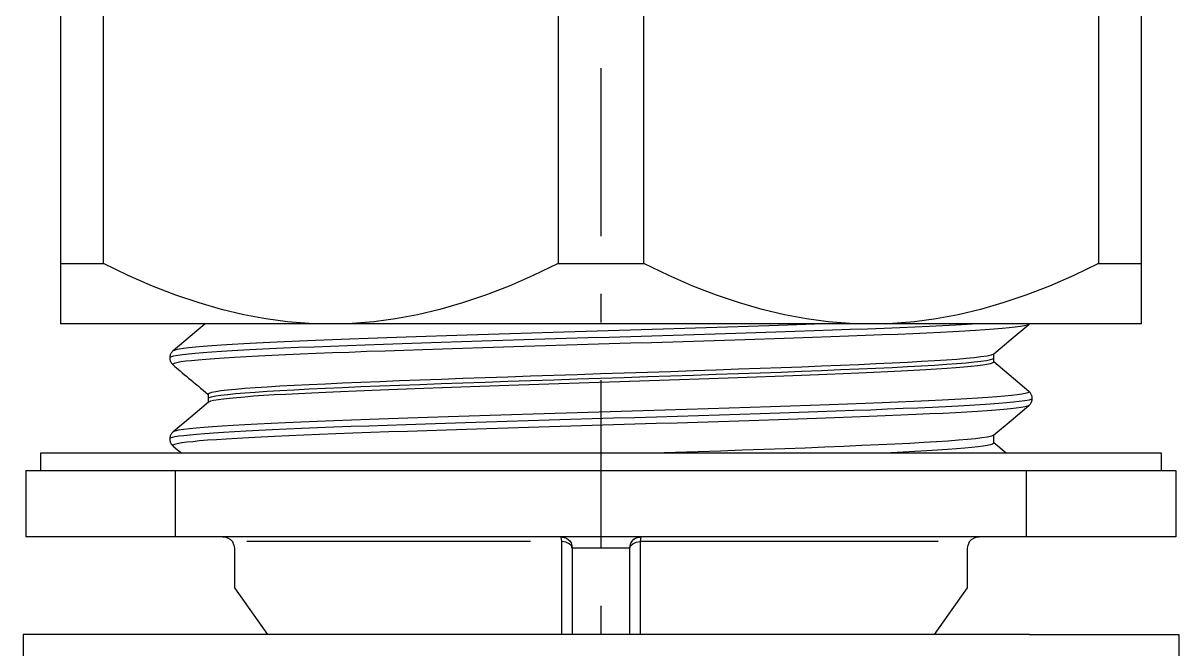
# Model space of a CAD drawing. Extents: x -194 to 239, y -574 to -265.
# Drawn here: x -98.59 to -84.9, y -435.95 to -428.54 of the extents above; entities that cross this region are included whole.
import ezdxf

# ---------------------------------------------------------------- set-up
doc = ezdxf.new("R2010")
doc.units = 0
doc.header["$LTSCALE"] = 0.5
doc.layers.add('1', color=7, linetype='CONTINUOUS')

msp = doc.modelspace()

# ---------------------------------------------------------------- linework, layer by layer
at = {"layer": '1', "linetype": 'Continuous'}
for p, q in [((-98.145, -424.745), (-98.145, -431.386)), ((-97.637, -431.386), (-97.637, -424.745)), ((-92.251, -424.745), (-92.251, -431.386)), ((-91.234, -431.386), (-91.234, -424.745)), ((-85.849, -424.745), (-85.849, -431.386)), ((-85.34, -431.386), (-85.34, -424.745)), ((-91.743, -429.07), (-91.743, -431.062)), ((-98.145, -431.386), (-97.989, -431.386)), ((-98.145, -431.386), (-98.145, -431.528)), ((-97.989, -431.386), (-97.82, -431.386)), ((-97.82, -431.386), (-97.637, -431.386)), ((-97.342, -431.528), (-97.637, -431.386)), ((-92.251, -431.386), (-92.546, -431.528)), ((-92.251, -431.386), (-91.912, -431.386)), ((-91.912, -431.386), (-91.573, -431.386)), ((-91.573, -431.386), (-91.234, -431.386)), ((-90.94, -431.528), (-91.234, -431.386)), ((-85.849, -431.386), (-86.143, -431.528)), ((-85.849, -431.386), (-85.665, -431.386)), ((-85.665, -431.386), (-85.496, -431.386)), ((-85.496, -431.386), (-85.34, -431.386)), ((-85.34, -431.528), (-85.34, -431.386)), ((-98.145, -431.528), (-98.145, -431.652)), ((-97.056, -431.652), (-97.342, -431.528)), ((-92.546, -431.528), (-92.832, -431.652)), ((-90.653, -431.652), (-90.94, -431.528)), ((-86.143, -431.528), (-86.43, -431.652)), ((-85.34, -431.652), (-85.34, -431.528)), ((-98.145, -431.652), (-98.145, -431.76)), ((-98.145, -431.76), (-98.145, -431.852)), ((-96.777, -431.76), (-97.056, -431.652)), ((-96.504, -431.852), (-96.777, -431.76)), ((-93.111, -431.76), (-93.384, -431.852)), ((-92.832, -431.652), (-93.111, -431.76)), ((-91.743, -431.743), (-91.743, -432.084)), ((-90.374, -431.76), (-90.653, -431.652)), ((-90.101, -431.852), (-90.374, -431.76)), ((-86.709, -431.76), (-86.982, -431.852)), ((-86.43, -431.652), (-86.709, -431.76)), ((-85.34, -431.76), (-85.34, -431.652)), ((-85.34, -431.852), (-85.34, -431.76)), ((-98.145, -431.852), (-98.145, -431.929)), ((-96.236, -431.929), (-96.504, -431.852)), ((-93.384, -431.852), (-93.651, -431.929)), ((-89.834, -431.929), (-90.101, -431.852)), ((-86.982, -431.852), (-87.249, -431.929)), ((-85.34, -431.929), (-85.34, -431.852)), ((-98.145, -431.929), (-98.145, -431.992)), ((-98.145, -431.992), (-98.145, -432.04)), ((-98.145, -432.04), (-98.145, -432.074)), ((-95.973, -431.992), (-96.236, -431.929)), ((-95.713, -432.04), (-95.973, -431.992)), ((-95.455, -432.074), (-95.713, -432.04)), ((-94.175, -432.04), (-94.433, -432.074)), ((-93.915, -431.992), (-94.175, -432.04)), ((-93.651, -431.929), (-93.915, -431.992)), ((-89.57, -431.992), (-89.834, -431.929)), ((-89.31, -432.04), (-89.57, -431.992)), ((-89.053, -432.074), (-89.31, -432.04)), ((-87.773, -432.04), (-88.03, -432.074)), ((-87.513, -431.992), (-87.773, -432.04)), ((-87.249, -431.929), (-87.513, -431.992)), ((-85.34, -431.992), (-85.34, -431.929)), ((-85.34, -432.04), (-85.34, -431.992)), ((-85.34, -432.074), (-85.34, -432.04)), ((-98.145, -432.074), (-98.145, -432.094)), ((-98.145, -432.094), (-98.145, -432.101)), ((-98.138, -432.101), (-98.145, -432.101)), ((-98.116, -432.101), (-98.138, -432.101)), ((-98.08, -432.101), (-98.116, -432.101)), ((-98.029, -432.101), (-98.08, -432.101)), ((-97.964, -432.101), (-98.029, -432.101)), ((-97.886, -432.101), (-97.964, -432.101)), ((-97.793, -432.101), (-97.886, -432.101)), ((-97.686, -432.101), (-97.793, -432.101)), ((-97.566, -432.101), (-97.686, -432.101)), ((-97.433, -432.101), (-97.566, -432.101)), ((-97.287, -432.101), (-97.433, -432.101)), ((-97.129, -432.101), (-97.287, -432.101)), ((-96.958, -432.101), (-97.129, -432.101)), ((-96.775, -432.101), (-96.958, -432.101)), ((-96.432, -432.101), (-96.811, -432.419)), ((-96.581, -432.101), (-96.775, -432.101)), ((-96.376, -432.101), (-96.581, -432.101)), ((-96.161, -432.101), (-96.376, -432.101)), ((-95.935, -432.101), (-96.161, -432.101)), ((-95.7, -432.101), (-95.935, -432.101)), ((-95.456, -432.101), (-95.7, -432.101)), ((-95.204, -432.101), (-95.456, -432.101)), ((-95.199, -432.094), (-95.455, -432.074)), ((-94.944, -432.101), (-95.204, -432.101)), ((-94.944, -432.101), (-95.199, -432.094)), ((-94.689, -432.094), (-94.944, -432.101)), ((-94.676, -432.101), (-94.944, -432.101)), ((-94.433, -432.074), (-94.689, -432.094)), ((-94.402, -432.101), (-94.676, -432.101)), ((-94.122, -432.101), (-94.402, -432.101)), ((-93.837, -432.101), (-94.122, -432.101)), ((-93.546, -432.101), (-93.837, -432.101)), ((-93.252, -432.101), (-93.546, -432.101)), ((-92.954, -432.101), (-93.252, -432.101)), ((-92.654, -432.101), (-92.954, -432.101)), ((-92.351, -432.101), (-92.654, -432.101)), ((-92.047, -432.101), (-92.351, -432.101)), ((-91.788, -432.186), (-92.049, -432.194)), ((-91.743, -432.101), (-92.047, -432.101)), ((-91.527, -432.178), (-91.788, -432.186)), ((-91.438, -432.101), (-91.743, -432.101)), ((-91.267, -432.17), (-91.527, -432.178)), ((-91.134, -432.101), (-91.438, -432.101)), ((-91.008, -432.162), (-91.267, -432.17)), ((-90.832, -432.101), (-91.134, -432.101)), ((-90.75, -432.154), (-91.008, -432.162)), ((-90.531, -432.101), (-90.832, -432.101)), ((-90.496, -432.146), (-90.75, -432.154)), ((-90.233, -432.101), (-90.531, -432.101)), ((-90.245, -432.138), (-90.496, -432.146)), ((-89.997, -432.131), (-90.245, -432.138)), ((-89.939, -432.101), (-90.233, -432.101)), ((-89.755, -432.123), (-89.997, -432.131)), ((-89.649, -432.101), (-89.939, -432.101)), ((-89.424, -432.112), (-89.755, -432.123)), ((-89.363, -432.101), (-89.649, -432.101)), ((-89.219, -432.184), (-89.443, -432.191)), ((-89.106, -432.101), (-89.424, -432.112)), ((-89.083, -432.101), (-89.363, -432.101)), ((-89.001, -432.176), (-89.219, -432.184)), ((-88.809, -432.101), (-89.083, -432.101)), ((-88.797, -432.094), (-89.053, -432.074)), ((-88.79, -432.168), (-89.001, -432.176)), ((-88.542, -432.101), (-88.809, -432.101)), ((-88.542, -432.101), (-88.797, -432.094)), ((-88.586, -432.161), (-88.79, -432.168)), ((-88.39, -432.153), (-88.586, -432.161)), ((-88.286, -432.094), (-88.542, -432.101)), ((-88.281, -432.101), (-88.542, -432.101)), ((-88.203, -432.146), (-88.39, -432.153)), ((-88.03, -432.074), (-88.286, -432.094)), ((-88.029, -432.101), (-88.281, -432.101)), ((-88.024, -432.138), (-88.203, -432.146)), ((-87.785, -432.101), (-88.029, -432.101)), ((-87.854, -432.13), (-88.024, -432.138)), ((-87.694, -432.123), (-87.854, -432.13)), ((-87.55, -432.101), (-87.785, -432.101)), ((-87.544, -432.115), (-87.694, -432.123)), ((-87.435, -432.186), (-87.574, -432.193)), ((-87.325, -432.101), (-87.55, -432.101)), ((-87.404, -432.107), (-87.544, -432.115)), ((-87.308, -432.178), (-87.435, -432.186)), ((-87.289, -432.101), (-87.404, -432.107)), ((-87.109, -432.101), (-87.325, -432.101)), ((-87.191, -432.171), (-87.308, -432.178)), ((-87.085, -432.163), (-87.191, -432.171)), ((-86.904, -432.101), (-87.109, -432.101)), ((-86.991, -432.155), (-87.085, -432.163)), ((-86.909, -432.148), (-86.991, -432.155)), ((-86.838, -432.14), (-86.909, -432.148)), ((-86.71, -432.101), (-86.904, -432.101)), ((-86.884, -432.283), (-86.674, -432.106)), ((-86.774, -432.132), (-86.838, -432.14)), ((-86.725, -432.123), (-86.774, -432.132)), ((-86.692, -432.114), (-86.725, -432.123)), ((-86.528, -432.101), (-86.71, -432.101)), ((-86.674, -432.106), (-86.692, -432.114)), ((-86.674, -432.106), (-86.668, -432.101)), ((-86.357, -432.101), (-86.528, -432.101)), ((-86.198, -432.101), (-86.357, -432.101)), ((-86.052, -432.101), (-86.198, -432.101)), ((-85.919, -432.101), (-86.052, -432.101)), ((-85.799, -432.101), (-85.919, -432.101)), ((-85.693, -432.101), (-85.799, -432.101)), ((-85.6, -432.101), (-85.693, -432.101)), ((-85.521, -432.101), (-85.6, -432.101)), ((-85.456, -432.101), (-85.521, -432.101)), ((-85.406, -432.101), (-85.456, -432.101)), ((-85.369, -432.101), (-85.406, -432.101)), ((-85.348, -432.101), (-85.369, -432.101)), ((-85.34, -432.101), (-85.348, -432.101)), ((-85.34, -432.094), (-85.34, -432.074)), ((-85.34, -432.101), (-85.34, -432.094)), ((-95.664, -432.319), (-95.824, -432.327)), ((-95.493, -432.312), (-95.664, -432.319)), ((-95.313, -432.304), (-95.493, -432.312)), ((-95.123, -432.296), (-95.313, -432.304)), ((-94.924, -432.288), (-95.123, -432.296)), ((-94.716, -432.28), (-94.924, -432.288)), ((-94.501, -432.272), (-94.716, -432.28)), ((-94.279, -432.264), (-94.501, -432.272)), ((-94.049, -432.256), (-94.279, -432.264)), ((-93.814, -432.249), (-94.049, -432.256)), ((-93.634, -432.321), (-93.868, -432.328)), ((-93.573, -432.241), (-93.814, -432.249)), ((-93.396, -432.313), (-93.634, -432.321)), ((-93.327, -432.233), (-93.573, -432.241)), ((-93.153, -432.305), (-93.396, -432.313)), ((-93.077, -432.225), (-93.327, -432.233)), ((-92.907, -432.298), (-93.153, -432.305)), ((-92.824, -432.217), (-93.077, -432.225)), ((-92.658, -432.29), (-92.907, -432.298)), ((-92.567, -432.209), (-92.824, -432.217)), ((-92.407, -432.282), (-92.658, -432.29)), ((-92.309, -432.201), (-92.567, -432.209)), ((-92.154, -432.275), (-92.407, -432.282)), ((-92.049, -432.194), (-92.309, -432.201)), ((-91.9, -432.267), (-92.154, -432.275)), ((-91.646, -432.26), (-91.9, -432.267)), ((-91.392, -432.252), (-91.646, -432.26)), ((-91.143, -432.323), (-91.395, -432.33)), ((-91.139, -432.244), (-91.392, -432.252)), ((-90.893, -432.315), (-91.143, -432.323)), ((-90.887, -432.237), (-91.139, -432.244)), ((-90.646, -432.307), (-90.893, -432.315)), ((-90.638, -432.229), (-90.887, -432.237)), ((-90.401, -432.3), (-90.646, -432.307)), ((-90.391, -432.222), (-90.638, -432.229)), ((-90.159, -432.292), (-90.401, -432.3)), ((-90.147, -432.214), (-90.391, -432.222)), ((-89.921, -432.285), (-90.159, -432.292)), ((-89.908, -432.206), (-90.147, -432.214)), ((-89.688, -432.277), (-89.921, -432.285)), ((-89.673, -432.199), (-89.908, -432.206)), ((-89.46, -432.269), (-89.688, -432.277)), ((-89.443, -432.191), (-89.673, -432.199)), ((-89.237, -432.262), (-89.46, -432.269)), ((-89.021, -432.254), (-89.237, -432.262)), ((-88.811, -432.247), (-89.021, -432.254)), ((-88.609, -432.239), (-88.811, -432.247)), ((-88.414, -432.231), (-88.609, -432.239)), ((-88.228, -432.224), (-88.414, -432.231)), ((-88.05, -432.216), (-88.228, -432.224)), ((-87.882, -432.209), (-88.05, -432.216)), ((-87.723, -432.201), (-87.882, -432.209)), ((-87.574, -432.193), (-87.723, -432.201)), ((-87.094, -432.459), (-86.884, -432.283)), ((-96.842, -432.46), (-96.845, -432.467)), ((-96.838, -432.452), (-96.842, -432.46)), ((-96.834, -432.445), (-96.838, -432.452)), ((-96.829, -432.438), (-96.834, -432.445)), ((-96.824, -432.431), (-96.829, -432.438)), ((-96.818, -432.425), (-96.824, -432.431)), ((-96.811, -432.419), (-96.818, -432.425)), ((-96.777, -432.406), (-96.811, -432.419)), ((-96.739, -432.398), (-96.777, -432.406)), ((-96.688, -432.39), (-96.739, -432.398)), ((-96.63, -432.458), (-96.698, -432.465)), ((-96.623, -432.382), (-96.688, -432.39)), ((-96.55, -432.45), (-96.63, -432.458)), ((-96.546, -432.374), (-96.623, -432.382)), ((-96.458, -432.442), (-96.55, -432.45)), ((-96.456, -432.367), (-96.546, -432.374)), ((-96.354, -432.435), (-96.458, -432.442)), ((-96.353, -432.359), (-96.456, -432.367)), ((-96.239, -432.427), (-96.354, -432.435)), ((-96.239, -432.351), (-96.353, -432.359)), ((-96.112, -432.343), (-96.239, -432.351)), ((-96.113, -432.419), (-96.239, -432.427)), ((-95.976, -432.412), (-96.113, -432.419)), ((-95.974, -432.335), (-96.112, -432.343)), ((-95.828, -432.404), (-95.976, -432.412)), ((-95.824, -432.327), (-95.974, -432.335)), ((-95.671, -432.397), (-95.828, -432.404)), ((-95.503, -432.389), (-95.671, -432.397)), ((-95.327, -432.381), (-95.503, -432.389)), ((-95.301, -432.46), (-95.476, -432.467)), ((-95.141, -432.374), (-95.327, -432.381)), ((-95.117, -432.452), (-95.301, -432.46)), ((-94.947, -432.366), (-95.141, -432.374)), ((-94.924, -432.444), (-95.117, -432.452)), ((-94.745, -432.359), (-94.947, -432.366)), ((-94.724, -432.437), (-94.924, -432.444)), ((-94.536, -432.351), (-94.745, -432.359)), ((-94.516, -432.429), (-94.724, -432.437)), ((-94.319, -432.343), (-94.536, -432.351)), ((-94.301, -432.422), (-94.516, -432.429)), ((-94.097, -432.336), (-94.319, -432.343)), ((-94.08, -432.414), (-94.301, -432.422)), ((-93.868, -432.328), (-94.097, -432.336)), ((-93.853, -432.406), (-94.08, -432.414)), ((-93.621, -432.399), (-93.853, -432.406)), ((-93.384, -432.391), (-93.621, -432.399)), ((-93.143, -432.384), (-93.384, -432.391)), ((-92.899, -432.376), (-93.143, -432.384)), ((-92.652, -432.368), (-92.899, -432.376)), ((-92.402, -432.361), (-92.652, -432.368)), ((-92.151, -432.353), (-92.402, -432.361)), ((-91.899, -432.346), (-92.151, -432.353)), ((-91.647, -432.338), (-91.899, -432.346)), ((-91.395, -432.33), (-91.647, -432.338)), ((-87.094, -432.459), (-87.12, -432.47)), ((-87.091, -432.503), (-87.091, -432.456)), ((-96.85, -432.489), (-96.851, -432.496)), ((-96.84, -432.493), (-96.851, -432.503)), ((-96.851, -432.496), (-96.851, -432.503)), ((-96.851, -432.503), (-96.851, -432.51)), ((-96.851, -432.51), (-96.85, -432.517)), ((-96.849, -432.482), (-96.85, -432.489)), ((-96.85, -432.517), (-96.849, -432.523)), ((-96.847, -432.474), (-96.849, -432.482)), ((-96.849, -432.523), (-96.847, -432.53)), ((-96.845, -432.467), (-96.847, -432.474)), ((-96.847, -432.53), (-96.846, -432.535)), ((-96.846, -432.535), (-96.844, -432.54)), ((-96.844, -432.54), (-96.842, -432.544)), ((-96.842, -432.544), (-96.841, -432.548)), ((-96.841, -432.548), (-96.839, -432.551)), ((-96.807, -432.483), (-96.84, -432.493)), ((-96.839, -432.551), (-96.838, -432.554)), ((-96.838, -432.554), (-96.837, -432.556)), ((-96.837, -432.556), (-96.836, -432.558)), ((-96.836, -432.558), (-96.835, -432.559)), ((-96.835, -432.559), (-96.834, -432.561)), ((-96.834, -432.561), (-96.833, -432.562)), ((-96.833, -432.562), (-96.832, -432.563)), ((-96.832, -432.563), (-96.831, -432.565)), ((-96.831, -432.565), (-96.83, -432.566)), ((-96.83, -432.566), (-96.829, -432.567)), ((-96.829, -432.567), (-96.828, -432.568)), ((-96.828, -432.568), (-96.824, -432.573)), ((-96.824, -432.573), (-96.82, -432.578)), ((-96.82, -432.578), (-96.816, -432.582)), ((-96.816, -432.582), (-96.811, -432.586)), ((-96.798, -432.569), (-96.813, -432.578)), ((-96.813, -432.578), (-96.811, -432.586)), ((-96.811, -432.586), (-96.79, -432.604)), ((-96.753, -432.473), (-96.807, -432.483)), ((-96.766, -432.56), (-96.798, -432.569)), ((-96.718, -432.551), (-96.766, -432.56)), ((-96.698, -432.465), (-96.753, -432.473)), ((-96.662, -432.543), (-96.718, -432.551)), ((-96.595, -432.536), (-96.662, -432.543)), ((-96.515, -432.528), (-96.595, -432.536)), ((-96.424, -432.521), (-96.515, -432.528)), ((-96.321, -432.513), (-96.424, -432.521)), ((-96.207, -432.505), (-96.321, -432.513)), ((-96.082, -432.498), (-96.207, -432.505)), ((-95.946, -432.49), (-96.082, -432.498)), ((-95.799, -432.483), (-95.946, -432.49)), ((-95.643, -432.475), (-95.799, -432.483)), ((-95.476, -432.467), (-95.643, -432.475)), ((-88.905, -432.593), (-89.13, -432.602)), ((-88.69, -432.584), (-88.905, -432.593)), ((-88.486, -432.575), (-88.69, -432.584)), ((-88.293, -432.565), (-88.486, -432.575)), ((-88.113, -432.556), (-88.293, -432.565)), ((-87.946, -432.547), (-88.113, -432.556)), ((-88.113, -432.606), (-87.946, -432.597)), ((-87.792, -432.538), (-87.946, -432.547)), ((-87.946, -432.597), (-87.792, -432.588)), ((-87.652, -432.529), (-87.792, -432.538)), ((-87.792, -432.588), (-87.652, -432.579)), ((-87.527, -432.52), (-87.652, -432.529)), ((-87.652, -432.579), (-87.527, -432.569)), ((-87.418, -432.511), (-87.527, -432.52)), ((-87.527, -432.569), (-87.418, -432.56)), ((-87.323, -432.502), (-87.418, -432.511)), ((-87.418, -432.56), (-87.323, -432.551)), ((-87.283, -432.596), (-87.357, -432.604)), ((-87.244, -432.492), (-87.323, -432.502)), ((-87.323, -432.551), (-87.244, -432.542)), ((-87.221, -432.589), (-87.283, -432.596)), ((-87.17, -432.481), (-87.244, -432.492)), ((-87.244, -432.542), (-87.177, -432.532)), ((-87.171, -432.581), (-87.221, -432.589)), ((-87.177, -432.532), (-87.129, -432.522)), ((-87.133, -432.573), (-87.171, -432.581)), ((-87.12, -432.47), (-87.17, -432.481)), ((-87.101, -432.563), (-87.133, -432.573)), ((-87.129, -432.522), (-87.1, -432.512)), ((-87.091, -432.552), (-87.101, -432.563)), ((-87.1, -432.512), (-87.091, -432.503)), ((-87.091, -432.527), (-87.091, -432.503)), ((-87.091, -432.552), (-87.091, -432.527)), ((-86.674, -432.899), (-87.091, -432.549)), ((-96.79, -432.604), (-96.77, -432.621)), ((-96.77, -432.621), (-96.748, -432.639)), ((-96.748, -432.639), (-96.726, -432.658)), ((-96.726, -432.658), (-96.702, -432.678)), ((-96.702, -432.678), (-96.678, -432.698)), ((-96.678, -432.698), (-96.653, -432.719)), ((-96.653, -432.719), (-96.627, -432.741)), ((-92.848, -432.73), (-93.116, -432.739)), ((-92.577, -432.721), (-92.848, -432.73)), ((-92.302, -432.712), (-92.577, -432.721)), ((-92.025, -432.702), (-92.302, -432.712)), ((-91.747, -432.693), (-92.025, -432.702)), ((-91.47, -432.684), (-91.747, -432.693)), ((-91.747, -432.743), (-91.47, -432.734)), ((-91.193, -432.675), (-91.47, -432.684)), ((-91.47, -432.734), (-91.193, -432.725)), ((-90.918, -432.666), (-91.193, -432.675)), ((-91.193, -432.725), (-90.918, -432.715)), ((-90.646, -432.657), (-90.918, -432.666)), ((-90.918, -432.715), (-90.646, -432.706)), ((-90.378, -432.648), (-90.646, -432.657)), ((-90.646, -432.706), (-90.378, -432.697)), ((-90.115, -432.638), (-90.378, -432.648)), ((-90.378, -432.697), (-90.115, -432.688)), ((-89.9, -432.73), (-90.122, -432.738)), ((-89.858, -432.629), (-90.115, -432.638)), ((-90.115, -432.688), (-89.858, -432.679)), ((-89.683, -432.722), (-89.9, -432.73)), ((-89.607, -432.62), (-89.858, -432.629)), ((-89.858, -432.679), (-89.607, -432.67)), ((-89.471, -432.714), (-89.683, -432.722)), ((-89.364, -432.611), (-89.607, -432.62)), ((-89.607, -432.67), (-89.364, -432.661)), ((-89.265, -432.706), (-89.471, -432.714)), ((-89.13, -432.602), (-89.364, -432.611)), ((-89.364, -432.661), (-89.13, -432.652)), ((-89.066, -432.699), (-89.265, -432.706)), ((-89.13, -432.652), (-88.905, -432.642)), ((-88.874, -432.691), (-89.066, -432.699)), ((-88.905, -432.642), (-88.69, -432.633)), ((-88.689, -432.683), (-88.874, -432.691)), ((-88.69, -432.633), (-88.486, -432.624)), ((-88.513, -432.675), (-88.689, -432.683)), ((-88.345, -432.667), (-88.513, -432.675)), ((-88.486, -432.624), (-88.293, -432.615)), ((-88.186, -432.659), (-88.345, -432.667)), ((-88.293, -432.615), (-88.113, -432.606)), ((-88.036, -432.651), (-88.186, -432.659)), ((-87.897, -432.644), (-88.036, -432.651)), ((-87.767, -432.636), (-87.897, -432.644)), ((-87.648, -432.628), (-87.767, -432.636)), ((-87.54, -432.62), (-87.648, -432.628)), ((-87.443, -432.612), (-87.54, -432.62)), ((-87.357, -432.604), (-87.443, -432.612)), ((-96.627, -432.741), (-96.6, -432.763)), ((-96.6, -432.763), (-96.573, -432.786)), ((-96.573, -432.786), (-96.544, -432.81)), ((-96.544, -432.81), (-96.516, -432.834)), ((-96.516, -432.834), (-96.485, -432.86)), ((-96.485, -432.86), (-96.455, -432.885)), ((-95.962, -432.867), (-96.071, -432.876)), ((-95.837, -432.858), (-95.962, -432.867)), ((-95.698, -432.848), (-95.837, -432.858)), ((-95.545, -432.839), (-95.698, -432.848)), ((-95.378, -432.83), (-95.545, -432.839)), ((-95.199, -432.821), (-95.378, -432.83)), ((-95.378, -432.88), (-95.199, -432.871)), ((-95.007, -432.812), (-95.199, -432.821)), ((-95.199, -432.871), (-95.007, -432.862)), ((-94.803, -432.803), (-95.007, -432.812)), ((-95.007, -432.862), (-94.803, -432.852)), ((-94.588, -432.794), (-94.803, -432.803)), ((-94.803, -432.852), (-94.588, -432.843)), ((-94.363, -432.785), (-94.588, -432.794)), ((-94.588, -432.843), (-94.363, -432.834)), ((-94.129, -432.775), (-94.363, -432.785)), ((-94.363, -432.834), (-94.129, -432.825)), ((-94.05, -432.872), (-94.255, -432.88)), ((-93.887, -432.766), (-94.129, -432.775)), ((-94.129, -432.825), (-93.887, -432.816)), ((-93.84, -432.864), (-94.05, -432.872)), ((-93.636, -432.757), (-93.887, -432.766)), ((-93.887, -432.816), (-93.636, -432.807)), ((-93.623, -432.856), (-93.84, -432.864)), ((-93.379, -432.748), (-93.636, -432.757)), ((-93.636, -432.807), (-93.379, -432.798)), ((-93.402, -432.848), (-93.623, -432.856)), ((-93.176, -432.84), (-93.402, -432.848)), ((-93.116, -432.739), (-93.379, -432.748)), ((-93.379, -432.798), (-93.116, -432.789)), ((-92.947, -432.832), (-93.176, -432.84)), ((-93.116, -432.789), (-92.848, -432.779)), ((-92.714, -432.824), (-92.947, -432.832)), ((-92.848, -432.779), (-92.577, -432.77)), ((-92.479, -432.817), (-92.714, -432.824)), ((-92.577, -432.77), (-92.302, -432.761)), ((-92.241, -432.809), (-92.479, -432.817)), ((-92.302, -432.761), (-92.025, -432.752)), ((-92.003, -432.801), (-92.241, -432.809)), ((-92.025, -432.752), (-91.747, -432.743)), ((-91.763, -432.793), (-92.003, -432.801)), ((-91.524, -432.785), (-91.763, -432.793)), ((-91.743, -432.765), (-91.743, -434.757)), ((-91.285, -432.777), (-91.524, -432.785)), ((-91.048, -432.769), (-91.285, -432.777)), ((-90.812, -432.762), (-91.048, -432.769)), ((-90.579, -432.754), (-90.812, -432.762)), ((-90.349, -432.746), (-90.579, -432.754)), ((-90.122, -432.738), (-90.349, -432.746)), ((-96.455, -432.885), (-96.394, -432.936)), ((-96.384, -432.923), (-96.394, -432.933)), ((-96.394, -432.933), (-96.394, -432.958)), ((-96.394, -432.958), (-96.394, -432.983)), ((-96.394, -432.983), (-96.384, -432.973)), ((-96.394, -432.983), (-96.394, -433.029)), ((-96.355, -432.913), (-96.384, -432.923)), ((-96.384, -432.973), (-96.355, -432.963)), ((-96.331, -433.007), (-96.37, -433.017)), ((-96.306, -432.903), (-96.355, -432.913)), ((-96.355, -432.963), (-96.306, -432.953)), ((-96.274, -432.998), (-96.331, -433.007)), ((-96.244, -432.894), (-96.306, -432.903)), ((-96.306, -432.953), (-96.244, -432.944)), ((-96.214, -432.99), (-96.274, -432.998)), ((-96.165, -432.885), (-96.244, -432.894)), ((-96.244, -432.944), (-96.165, -432.935)), ((-96.142, -432.982), (-96.214, -432.99)), ((-96.071, -432.876), (-96.165, -432.885)), ((-96.165, -432.935), (-96.071, -432.926)), ((-96.058, -432.974), (-96.142, -432.982)), ((-96.071, -432.926), (-95.962, -432.916)), ((-95.963, -432.966), (-96.058, -432.974)), ((-95.857, -432.958), (-95.963, -432.966)), ((-95.962, -432.916), (-95.837, -432.907)), ((-95.74, -432.95), (-95.857, -432.958)), ((-95.837, -432.907), (-95.698, -432.898)), ((-95.612, -432.942), (-95.74, -432.95)), ((-95.698, -432.898), (-95.545, -432.889)), ((-95.474, -432.935), (-95.612, -432.942)), ((-95.545, -432.889), (-95.378, -432.88)), ((-95.326, -432.927), (-95.474, -432.935)), ((-95.169, -432.919), (-95.326, -432.927)), ((-95.002, -432.911), (-95.169, -432.919)), ((-94.827, -432.903), (-95.002, -432.911)), ((-94.644, -432.895), (-94.827, -432.903)), ((-94.453, -432.887), (-94.644, -432.895)), ((-94.255, -432.88), (-94.453, -432.887)), ((-87.702, -433.004), (-87.865, -433.012)), ((-87.55, -432.996), (-87.702, -433.004)), ((-87.408, -432.988), (-87.55, -432.996)), ((-87.279, -432.98), (-87.408, -432.988)), ((-87.161, -432.972), (-87.279, -432.98)), ((-87.055, -432.964), (-87.161, -432.972)), ((-86.962, -432.957), (-87.055, -432.964)), ((-86.881, -432.949), (-86.962, -432.957)), ((-86.813, -432.941), (-86.881, -432.949)), ((-86.758, -432.933), (-86.813, -432.941)), ((-86.717, -432.925), (-86.758, -432.933)), ((-86.673, -433.002), (-86.722, -433.011)), ((-86.686, -432.916), (-86.717, -432.925)), ((-86.672, -432.908), (-86.686, -432.916)), ((-86.674, -432.899), (-86.672, -432.908)), ((-86.667, -432.906), (-86.674, -432.899)), ((-86.644, -432.992), (-86.673, -433.002)), ((-86.661, -432.913), (-86.667, -432.906)), ((-86.655, -432.92), (-86.661, -432.913)), ((-86.65, -432.928), (-86.655, -432.92)), ((-86.646, -432.935), (-86.65, -432.928)), ((-86.642, -432.943), (-86.646, -432.935)), ((-86.634, -432.983), (-86.644, -432.992)), ((-86.64, -432.95), (-86.642, -432.943)), ((-86.638, -432.957), (-86.64, -432.95)), ((-86.636, -432.964), (-86.638, -432.957)), ((-86.638, -433.008), (-86.637, -433.005)), ((-86.638, -433.011), (-86.638, -433.008)), ((-86.637, -433.005), (-86.636, -433.001)), ((-86.635, -432.971), (-86.636, -432.964)), ((-86.636, -433.001), (-86.635, -432.997)), ((-86.635, -432.977), (-86.635, -432.971)), ((-86.635, -432.983), (-86.635, -432.977)), ((-86.635, -432.988), (-86.634, -432.983)), ((-86.635, -432.993), (-86.635, -432.988)), ((-86.635, -432.997), (-86.635, -432.993)), ((-96.391, -433.026), (-96.601, -433.203)), ((-96.37, -433.017), (-96.391, -433.026)), ((-91.765, -433.145), (-92.026, -433.153)), ((-91.504, -433.137), (-91.765, -433.145)), ((-91.244, -433.13), (-91.504, -433.137)), ((-90.985, -433.122), (-91.244, -433.13)), ((-90.728, -433.114), (-90.985, -433.122)), ((-90.474, -433.106), (-90.728, -433.114)), ((-90.223, -433.098), (-90.474, -433.106)), ((-89.976, -433.09), (-90.223, -433.098)), ((-89.734, -433.082), (-89.976, -433.09)), ((-89.497, -433.075), (-89.734, -433.082)), ((-89.266, -433.067), (-89.497, -433.075)), ((-89.173, -433.142), (-89.396, -433.15)), ((-89.042, -433.059), (-89.266, -433.067)), ((-88.957, -433.135), (-89.173, -433.142)), ((-88.824, -433.051), (-89.042, -433.059)), ((-88.747, -433.127), (-88.957, -433.135)), ((-88.615, -433.043), (-88.824, -433.051)), ((-88.545, -433.12), (-88.747, -433.127)), ((-88.414, -433.035), (-88.615, -433.043)), ((-88.351, -433.112), (-88.545, -433.12)), ((-88.221, -433.027), (-88.414, -433.035)), ((-88.165, -433.104), (-88.351, -433.112)), ((-88.038, -433.019), (-88.221, -433.027)), ((-87.988, -433.097), (-88.165, -433.104)), ((-87.865, -433.012), (-88.038, -433.019)), ((-87.82, -433.089), (-87.988, -433.097)), ((-87.662, -433.081), (-87.82, -433.089)), ((-87.514, -433.074), (-87.662, -433.081)), ((-87.408, -433.145), (-87.545, -433.152)), ((-87.377, -433.066), (-87.514, -433.074)), ((-87.282, -433.137), (-87.408, -433.145)), ((-87.25, -433.059), (-87.377, -433.066)), ((-87.168, -433.129), (-87.282, -433.137)), ((-87.135, -433.051), (-87.25, -433.059)), ((-87.065, -433.122), (-87.168, -433.129)), ((-87.031, -433.043), (-87.135, -433.051)), ((-86.973, -433.114), (-87.065, -433.122)), ((-86.939, -433.036), (-87.031, -433.043)), ((-86.893, -433.106), (-86.973, -433.114)), ((-86.858, -433.028), (-86.939, -433.036)), ((-86.825, -433.099), (-86.893, -433.106)), ((-86.884, -433.243), (-86.674, -433.067)), ((-86.79, -433.021), (-86.858, -433.028)), ((-86.766, -433.091), (-86.825, -433.099)), ((-86.722, -433.011), (-86.79, -433.021)), ((-86.721, -433.083), (-86.766, -433.091)), ((-86.69, -433.074), (-86.721, -433.083)), ((-86.674, -433.066), (-86.69, -433.074)), ((-86.674, -433.067), (-86.669, -433.062)), ((-86.669, -433.062), (-86.663, -433.056)), ((-86.663, -433.056), (-86.659, -433.051)), ((-86.659, -433.051), (-86.655, -433.045)), ((-86.655, -433.045), (-86.651, -433.04)), ((-86.651, -433.04), (-86.648, -433.035)), ((-86.648, -433.035), (-86.646, -433.031)), ((-86.646, -433.031), (-86.644, -433.027)), ((-86.644, -433.027), (-86.642, -433.023)), ((-86.642, -433.023), (-86.641, -433.019)), ((-86.641, -433.019), (-86.64, -433.018)), ((-86.64, -433.017), (-86.639, -433.015)), ((-86.64, -433.018), (-86.64, -433.017)), ((-86.639, -433.013), (-86.638, -433.011)), ((-86.639, -433.015), (-86.639, -433.013)), ((-96.601, -433.203), (-96.811, -433.379)), ((-95.65, -433.279), (-95.811, -433.287)), ((-95.478, -433.271), (-95.65, -433.279)), ((-95.297, -433.263), (-95.478, -433.271)), ((-95.106, -433.255), (-95.297, -433.263)), ((-94.906, -433.248), (-95.106, -433.255)), ((-94.698, -433.24), (-94.906, -433.248)), ((-94.482, -433.232), (-94.698, -433.24)), ((-94.259, -433.224), (-94.482, -433.232)), ((-94.029, -433.216), (-94.259, -433.224)), ((-93.793, -433.208), (-94.029, -433.216)), ((-93.586, -433.279), (-93.82, -433.287)), ((-93.552, -433.2), (-93.793, -433.208)), ((-93.346, -433.272), (-93.586, -433.279)), ((-93.306, -433.193), (-93.552, -433.2)), ((-93.103, -433.264), (-93.346, -433.272)), ((-93.055, -433.185), (-93.306, -433.193)), ((-92.856, -433.256), (-93.103, -433.264)), ((-92.802, -433.177), (-93.055, -433.185)), ((-92.607, -433.249), (-92.856, -433.256)), ((-92.545, -433.169), (-92.802, -433.177)), ((-92.355, -433.241), (-92.607, -433.249)), ((-92.286, -433.161), (-92.545, -433.169)), ((-92.102, -433.234), (-92.355, -433.241)), ((-92.026, -433.153), (-92.286, -433.161)), ((-91.848, -433.226), (-92.102, -433.234)), ((-91.594, -433.218), (-91.848, -433.226)), ((-91.34, -433.211), (-91.594, -433.218)), ((-91.091, -433.281), (-91.343, -433.289)), ((-91.087, -433.203), (-91.34, -433.211)), ((-90.842, -433.274), (-91.091, -433.281)), ((-90.835, -433.196), (-91.087, -433.203)), ((-90.595, -433.266), (-90.842, -433.274)), ((-90.586, -433.188), (-90.835, -433.196)), ((-90.35, -433.259), (-90.595, -433.266)), ((-90.34, -433.18), (-90.586, -433.188)), ((-90.109, -433.251), (-90.35, -433.259)), ((-90.098, -433.173), (-90.34, -433.18)), ((-89.872, -433.243), (-90.109, -433.251)), ((-89.859, -433.165), (-90.098, -433.173)), ((-89.64, -433.236), (-89.872, -433.243)), ((-89.625, -433.158), (-89.859, -433.165)), ((-89.413, -433.228), (-89.64, -433.236)), ((-89.396, -433.15), (-89.625, -433.158)), ((-89.192, -433.221), (-89.413, -433.228)), ((-88.977, -433.213), (-89.192, -433.221)), ((-88.769, -433.205), (-88.977, -433.213)), ((-88.568, -433.198), (-88.769, -433.205)), ((-88.375, -433.19), (-88.568, -433.198)), ((-88.19, -433.183), (-88.375, -433.19)), ((-88.015, -433.175), (-88.19, -433.183)), ((-87.848, -433.167), (-88.015, -433.175)), ((-87.691, -433.16), (-87.848, -433.167)), ((-87.545, -433.152), (-87.691, -433.16)), ((-87.094, -433.419), (-86.884, -433.243)), ((-96.841, -433.419), (-96.845, -433.427)), ((-96.838, -433.412), (-96.841, -433.419)), ((-96.834, -433.405), (-96.838, -433.412)), ((-96.83, -433.399), (-96.834, -433.405)), ((-96.825, -433.393), (-96.83, -433.399)), ((-96.82, -433.388), (-96.825, -433.393)), ((-96.816, -433.383), (-96.82, -433.388)), ((-96.811, -433.379), (-96.816, -433.383)), ((-96.789, -433.37), (-96.811, -433.379)), ((-96.746, -433.36), (-96.789, -433.37)), ((-96.683, -433.35), (-96.746, -433.36)), ((-96.614, -433.416), (-96.685, -433.424)), ((-96.617, -433.342), (-96.683, -433.35)), ((-96.539, -433.334), (-96.617, -433.342)), ((-96.532, -433.409), (-96.614, -433.416)), ((-96.447, -433.326), (-96.539, -433.334)), ((-96.437, -433.401), (-96.532, -433.409)), ((-96.344, -433.318), (-96.447, -433.326)), ((-96.331, -433.393), (-96.437, -433.401)), ((-96.228, -433.31), (-96.344, -433.318)), ((-96.214, -433.386), (-96.331, -433.393)), ((-96.1, -433.303), (-96.228, -433.31)), ((-96.085, -433.378), (-96.214, -433.386)), ((-95.961, -433.295), (-96.1, -433.303)), ((-95.946, -433.371), (-96.085, -433.378)), ((-95.811, -433.287), (-95.961, -433.295)), ((-95.797, -433.363), (-95.946, -433.371)), ((-95.637, -433.355), (-95.797, -433.363)), ((-95.468, -433.348), (-95.637, -433.355)), ((-95.289, -433.34), (-95.468, -433.348)), ((-95.264, -433.418), (-95.441, -433.426)), ((-95.102, -433.333), (-95.289, -433.34)), ((-95.078, -433.411), (-95.264, -433.418)), ((-94.906, -433.325), (-95.102, -433.333)), ((-94.883, -433.403), (-95.078, -433.411)), ((-94.702, -433.317), (-94.906, -433.325)), ((-94.681, -433.396), (-94.883, -433.403)), ((-94.492, -433.31), (-94.702, -433.317)), ((-94.472, -433.388), (-94.681, -433.396)), ((-94.274, -433.302), (-94.492, -433.31)), ((-94.256, -433.38), (-94.472, -433.388)), ((-94.05, -433.295), (-94.274, -433.302)), ((-94.034, -433.373), (-94.256, -433.38)), ((-93.82, -433.287), (-94.05, -433.295)), ((-93.805, -433.365), (-94.034, -433.373)), ((-93.572, -433.358), (-93.805, -433.365)), ((-93.335, -433.35), (-93.572, -433.358)), ((-93.093, -433.342), (-93.335, -433.35)), ((-92.848, -433.335), (-93.093, -433.342)), ((-92.6, -433.327), (-92.848, -433.335)), ((-92.351, -433.32), (-92.6, -433.327)), ((-92.099, -433.312), (-92.351, -433.32)), ((-91.847, -433.304), (-92.099, -433.312)), ((-91.595, -433.297), (-91.847, -433.304)), ((-91.343, -433.289), (-91.595, -433.297)), ((-87.094, -433.419), (-87.118, -433.43)), ((-87.091, -433.463), (-87.091, -433.416)), ((-96.85, -433.454), (-96.851, -433.463)), ((-96.844, -433.455), (-96.851, -433.463)), ((-96.851, -433.463), (-96.851, -433.467)), ((-96.851, -433.467), (-96.85, -433.471)), ((-96.849, -433.444), (-96.85, -433.454)), ((-96.85, -433.471), (-96.85, -433.475)), ((-96.85, -433.475), (-96.849, -433.48)), ((-96.847, -433.436), (-96.849, -433.444)), ((-96.849, -433.48), (-96.849, -433.485)), ((-96.849, -433.485), (-96.847, -433.489)), ((-96.845, -433.427), (-96.847, -433.436)), ((-96.847, -433.489), (-96.846, -433.495)), ((-96.846, -433.495), (-96.844, -433.5)), ((-96.824, -433.447), (-96.844, -433.455)), ((-96.844, -433.5), (-96.842, -433.506)), ((-96.842, -433.506), (-96.839, -433.512)), ((-96.839, -433.512), (-96.836, -433.518)), ((-96.836, -433.518), (-96.832, -433.524)), ((-96.832, -433.524), (-96.827, -433.53)), ((-96.827, -433.53), (-96.823, -433.536)), ((-96.79, -433.439), (-96.824, -433.447)), ((-96.823, -433.536), (-96.817, -433.541)), ((-96.817, -433.541), (-96.811, -433.547)), ((-96.796, -433.528), (-96.813, -433.537)), ((-96.813, -433.537), (-96.811, -433.547)), ((-96.811, -433.547), (-96.76, -433.59)), ((-96.761, -433.519), (-96.796, -433.528)), ((-96.743, -433.431), (-96.79, -433.439)), ((-96.707, -433.51), (-96.761, -433.519)), ((-96.685, -433.424), (-96.743, -433.431)), ((-96.649, -433.502), (-96.707, -433.51)), ((-96.579, -433.495), (-96.649, -433.502)), ((-96.497, -433.487), (-96.579, -433.495)), ((-96.404, -433.479), (-96.497, -433.487)), ((-96.298, -433.472), (-96.404, -433.479)), ((-96.182, -433.464), (-96.298, -433.472)), ((-96.054, -433.456), (-96.182, -433.464)), ((-95.916, -433.449), (-96.054, -433.456)), ((-95.768, -433.441), (-95.916, -433.449)), ((-95.609, -433.434), (-95.768, -433.441)), ((-95.441, -433.426), (-95.609, -433.434)), ((-88.867, -433.552), (-89.09, -433.561)), ((-88.654, -433.542), (-88.867, -433.552)), ((-88.452, -433.533), (-88.654, -433.542)), ((-88.261, -433.524), (-88.452, -433.533)), ((-88.083, -433.515), (-88.261, -433.524)), ((-87.918, -433.506), (-88.083, -433.515)), ((-87.767, -433.497), (-87.918, -433.506)), ((-87.63, -433.488), (-87.767, -433.497)), ((-87.507, -433.479), (-87.63, -433.488)), ((-87.4, -433.469), (-87.507, -433.479)), ((-87.308, -433.46), (-87.4, -433.469)), ((-87.277, -433.556), (-87.35, -433.564)), ((-87.232, -433.451), (-87.308, -433.46)), ((-87.216, -433.548), (-87.277, -433.556)), ((-87.164, -433.441), (-87.232, -433.451)), ((-87.167, -433.54), (-87.216, -433.548)), ((-87.13, -433.532), (-87.167, -433.54)), ((-87.118, -433.43), (-87.164, -433.441)), ((-87.105, -433.525), (-87.13, -433.532)), ((-87.092, -433.517), (-87.105, -433.525)), ((-87.091, -433.513), (-87.092, -433.517)), ((-87.091, -433.488), (-87.091, -433.463)), ((-87.091, -433.513), (-87.091, -433.488)), ((-86.945, -433.632), (-87.091, -433.51)), ((-98.383, -433.633), (-98.383, -433.838)), ((-98.376, -433.633), (-98.383, -433.633)), ((-98.355, -433.633), (-98.376, -433.633)), ((-98.321, -433.633), (-98.355, -433.633)), ((-98.272, -433.633), (-98.321, -433.633)), ((-98.21, -433.633), (-98.272, -433.633)), ((-98.134, -433.633), (-98.21, -433.633)), ((-98.045, -433.633), (-98.134, -433.633)), ((-97.943, -433.633), (-98.045, -433.633)), ((-97.828, -433.633), (-97.943, -433.633)), ((-97.7, -433.633), (-97.828, -433.633)), ((-97.559, -433.633), (-97.7, -433.633)), ((-97.407, -433.633), (-97.559, -433.633)), ((-97.242, -433.633), (-97.407, -433.633)), ((-97.066, -433.633), (-97.242, -433.633)), ((-96.879, -433.633), (-97.066, -433.633)), ((-96.681, -433.633), (-96.879, -433.633)), ((-96.76, -433.59), (-96.708, -433.633)), ((-96.473, -433.633), (-96.681, -433.633)), ((-96.254, -433.633), (-96.473, -433.633)), ((-96.027, -433.633), (-96.254, -433.633)), ((-95.79, -433.633), (-96.027, -433.633)), ((-95.545, -433.633), (-95.79, -433.633)), ((-95.292, -433.633), (-95.545, -433.633)), ((-95.032, -433.633), (-95.292, -433.633)), ((-94.764, -433.633), (-95.032, -433.633)), ((-94.491, -433.633), (-94.764, -433.633)), ((-94.211, -433.633), (-94.491, -433.633)), ((-93.927, -433.633), (-94.211, -433.633)), ((-93.637, -433.633), (-93.927, -433.633)), ((-93.344, -433.633), (-93.637, -433.633)), ((-93.048, -433.633), (-93.344, -433.633)), ((-92.749, -433.633), (-93.048, -433.633)), ((-92.447, -433.633), (-92.749, -433.633)), ((-92.144, -433.633), (-92.447, -433.633)), ((-91.841, -433.633), (-92.144, -433.633)), ((-91.537, -433.633), (-91.841, -433.633)), ((-91.234, -433.633), (-91.537, -433.633)), ((-90.931, -433.633), (-91.234, -433.633)), ((-90.859, -433.624), (-91.13, -433.633)), ((-90.631, -433.633), (-90.931, -433.633)), ((-90.591, -433.615), (-90.859, -433.624)), ((-90.332, -433.633), (-90.631, -433.633)), ((-90.327, -433.606), (-90.591, -433.615)), ((-90.037, -433.633), (-90.332, -433.633)), ((-90.067, -433.597), (-90.327, -433.606)), ((-89.814, -433.588), (-90.067, -433.597)), ((-89.745, -433.633), (-90.037, -433.633)), ((-89.565, -433.579), (-89.814, -433.588)), ((-89.457, -433.633), (-89.745, -433.633)), ((-89.323, -433.57), (-89.565, -433.579)), ((-89.175, -433.633), (-89.457, -433.633)), ((-89.09, -433.561), (-89.323, -433.57)), ((-88.897, -433.633), (-89.175, -433.633)), ((-88.626, -433.633), (-88.897, -433.633)), ((-88.361, -433.633), (-88.626, -433.633)), ((-88.311, -433.626), (-88.466, -433.633)), ((-88.103, -433.633), (-88.361, -433.633)), ((-88.163, -433.618), (-88.311, -433.626)), ((-88.024, -433.611), (-88.163, -433.618)), ((-87.852, -433.633), (-88.103, -433.633)), ((-87.885, -433.603), (-88.024, -433.611)), ((-87.756, -433.595), (-87.885, -433.603)), ((-87.61, -433.633), (-87.852, -433.633)), ((-87.638, -433.587), (-87.756, -433.595)), ((-87.531, -433.58), (-87.638, -433.587)), ((-87.377, -433.633), (-87.61, -433.633)), ((-87.435, -433.572), (-87.531, -433.58)), ((-87.35, -433.564), (-87.435, -433.572)), ((-87.153, -433.633), (-87.377, -433.633)), ((-86.938, -433.633), (-87.153, -433.633)), ((-86.733, -433.633), (-86.938, -433.633)), ((-86.539, -433.633), (-86.733, -433.633)), ((-86.356, -433.633), (-86.539, -433.633)), ((-86.184, -433.633), (-86.356, -433.633)), ((-86.023, -433.633), (-86.184, -433.633)), ((-85.875, -433.633), (-86.023, -433.633)), ((-85.739, -433.633), (-85.875, -433.633)), ((-85.615, -433.633), (-85.739, -433.633)), ((-85.505, -433.633), (-85.615, -433.633)), ((-85.399, -433.633), (-85.505, -433.633)), ((-85.308, -433.633), (-85.399, -433.633)), ((-85.234, -433.633), (-85.308, -433.633)), ((-85.177, -433.633), (-85.234, -433.633)), ((-85.135, -433.633), (-85.177, -433.633)), ((-85.11, -433.633), (-85.135, -433.633)), ((-85.102, -433.633), (-85.11, -433.633)), ((-85.102, -433.838), (-85.102, -433.633)), ((-98.554, -433.838), (-98.554, -434.621)), ((-98.554, -433.838), (-98.546, -433.838)), ((-98.546, -433.838), (-98.523, -433.838)), ((-98.523, -433.838), (-98.486, -433.838)), ((-98.486, -433.838), (-98.434, -433.838)), ((-98.434, -433.838), (-98.368, -433.838)), ((-98.368, -433.838), (-98.288, -433.838)), ((-98.288, -433.838), (-98.196, -433.838)), ((-98.196, -433.838), (-98.091, -433.838)), ((-98.091, -433.838), (-97.976, -433.838)), ((-97.976, -433.838), (-97.85, -433.838)), ((-97.85, -433.838), (-97.715, -433.838)), ((-97.715, -433.838), (-97.572, -433.838)), ((-97.572, -433.838), (-97.422, -433.838)), ((-97.422, -433.838), (-97.267, -433.838)), ((-97.267, -433.838), (-97.108, -433.838)), ((-97.108, -433.838), (-96.946, -433.838)), ((-96.946, -433.838), (-96.783, -433.838)), ((-96.783, -434.621), (-96.783, -433.838)), ((-96.783, -433.838), (-86.703, -433.838)), ((-86.703, -434.621), (-86.703, -433.838)), ((-86.703, -433.838), (-86.539, -433.838)), ((-86.539, -433.838), (-86.377, -433.838)), ((-86.377, -433.838), (-86.218, -433.838)), ((-86.218, -433.838), (-86.063, -433.838)), ((-86.063, -433.838), (-85.913, -433.838)), ((-85.913, -433.838), (-85.77, -433.838)), ((-85.77, -433.838), (-85.635, -433.838)), ((-85.635, -433.838), (-85.51, -433.838)), ((-85.51, -433.838), (-85.394, -433.838)), ((-85.394, -433.838), (-85.289, -433.838)), ((-85.289, -433.838), (-85.197, -433.838)), ((-85.197, -433.838), (-85.117, -433.838)), ((-85.117, -433.838), (-85.051, -433.838)), ((-85.051, -433.838), (-84.999, -433.838)), ((-84.999, -433.838), (-84.962, -433.838)), ((-84.962, -433.838), (-84.939, -433.838)), ((-84.939, -433.838), (-84.932, -433.838)), ((-84.932, -433.838), (-84.932, -434.621)), ((-98.546, -434.621), (-98.554, -434.621)), ((-98.523, -434.621), (-98.546, -434.621)), ((-98.486, -434.621), (-98.523, -434.621)), ((-98.434, -434.621), (-98.486, -434.621)), ((-98.368, -434.621), (-98.434, -434.621)), ((-98.288, -434.621), (-98.368, -434.621)), ((-98.196, -434.621), (-98.288, -434.621)), ((-98.091, -434.621), (-98.196, -434.621)), ((-97.976, -434.621), (-98.091, -434.621)), ((-97.85, -434.621), (-97.976, -434.621)), ((-97.715, -434.621), (-97.85, -434.621)), ((-97.572, -434.621), (-97.715, -434.621)), ((-97.422, -434.621), (-97.572, -434.621)), ((-97.267, -434.621), (-97.422, -434.621)), ((-97.108, -434.621), (-97.267, -434.621)), ((-96.946, -434.621), (-97.108, -434.621)), ((-96.783, -434.621), (-96.946, -434.621)), ((-86.703, -434.621), (-96.783, -434.621)), ((-96.221, -434.621), (-96.188, -434.626)), ((-96.188, -434.626), (-96.158, -434.636)), ((-96.158, -434.636), (-96.132, -434.655)), ((-92.215, -434.628), (-92.219, -434.621)), ((-92.219, -434.621), (-92.199, -434.624)), ((-92.211, -434.648), (-92.215, -434.628)), ((-92.208, -434.679), (-92.211, -434.648)), ((-92.199, -434.624), (-92.177, -434.629)), ((-92.177, -434.629), (-92.153, -434.638)), ((-92.153, -434.638), (-92.13, -434.652)), ((-92.13, -434.652), (-92.111, -434.671)), ((-91.375, -434.672), (-91.355, -434.651)), ((-91.355, -434.651), (-91.333, -434.638)), ((-91.333, -434.638), (-91.31, -434.629)), ((-91.31, -434.629), (-91.288, -434.624)), ((-91.288, -434.624), (-91.266, -434.621)), ((-91.274, -434.648), (-91.277, -434.679)), ((-91.27, -434.628), (-91.274, -434.648)), ((-91.266, -434.621), (-91.27, -434.628)), ((-87.353, -434.655), (-87.327, -434.636)), ((-87.327, -434.636), (-87.297, -434.626)), ((-87.297, -434.626), (-87.265, -434.621)), ((-86.539, -434.621), (-86.703, -434.621)), ((-86.377, -434.621), (-86.539, -434.621)), ((-86.218, -434.621), (-86.377, -434.621)), ((-86.063, -434.621), (-86.218, -434.621)), ((-85.913, -434.621), (-86.063, -434.621)), ((-85.77, -434.621), (-85.913, -434.621)), ((-85.635, -434.621), (-85.77, -434.621)), ((-85.51, -434.621), (-85.635, -434.621)), ((-85.394, -434.621), (-85.51, -434.621)), ((-85.289, -434.621), (-85.394, -434.621)), ((-85.197, -434.621), (-85.289, -434.621)), ((-85.117, -434.621), (-85.197, -434.621)), ((-85.051, -434.621), (-85.117, -434.621)), ((-84.999, -434.621), (-85.051, -434.621)), ((-84.962, -434.621), (-84.999, -434.621)), ((-84.939, -434.621), (-84.962, -434.621)), ((-84.932, -434.621), (-84.939, -434.621)), ((-96.132, -434.655), (-96.109, -434.679)), ((-96.109, -434.679), (-96.108, -434.68)), ((-96.108, -434.68), (-96.108, -434.682)), ((-96.108, -434.682), (-96.107, -434.683)), ((-96.107, -434.683), (-96.106, -434.684)), ((-96.106, -434.684), (-96.105, -434.687)), ((-96.105, -434.687), (-96.104, -434.69)), ((-96.104, -434.69), (-96.102, -434.695)), ((-96.102, -434.695), (-96.101, -434.7)), ((-96.101, -434.7), (-96.097, -434.711)), ((-96.097, -434.711), (-96.093, -434.721)), ((-96.093, -434.721), (-96.087, -434.74)), ((-96.087, -434.74), (-96.084, -434.757)), ((-96.085, -434.757), (-96.085, -434.868)), ((-95.807, -434.679), (-95.939, -434.679)), ((-95.663, -434.679), (-95.807, -434.679)), ((-95.505, -434.679), (-95.663, -434.679)), ((-95.336, -434.679), (-95.505, -434.679)), ((-95.154, -434.679), (-95.336, -434.679)), ((-94.962, -434.679), (-95.154, -434.679)), ((-94.759, -434.679), (-94.962, -434.679)), ((-94.546, -434.679), (-94.759, -434.679)), ((-94.323, -434.679), (-94.546, -434.679)), ((-94.093, -434.679), (-94.323, -434.679)), ((-93.855, -434.679), (-94.093, -434.679)), ((-93.609, -434.679), (-93.855, -434.679)), ((-93.358, -434.679), (-93.609, -434.679)), ((-93.101, -434.679), (-93.358, -434.679)), ((-92.84, -434.679), (-93.101, -434.679)), ((-92.576, -434.679), (-92.84, -434.679)), ((-92.16, -434.686), (-92.208, -434.679)), ((-92.206, -435.779), (-92.208, -434.679)), ((-92.119, -434.704), (-92.16, -434.686)), ((-92.093, -434.728), (-92.119, -434.704)), ((-92.111, -434.671), (-92.097, -434.695)), ((-92.097, -434.695), (-92.088, -434.725)), ((-92.083, -434.757), (-92.093, -434.728)), ((-92.088, -434.725), (-92.083, -434.757)), ((-91.402, -434.757), (-92.083, -434.757)), ((-92.083, -434.757), (-92.083, -435.779)), ((-91.402, -434.757), (-91.398, -434.726)), ((-91.402, -434.757), (-91.393, -434.728)), ((-91.402, -435.779), (-91.402, -434.757)), ((-91.398, -434.726), (-91.39, -434.698)), ((-91.393, -434.728), (-91.366, -434.704)), ((-91.39, -434.698), (-91.375, -434.672)), ((-91.366, -434.704), (-91.326, -434.686)), ((-91.326, -434.686), (-91.277, -434.679)), ((-91.277, -434.679), (-91.279, -435.779)), ((-91.011, -434.679), (-91.277, -434.679)), ((-90.747, -434.679), (-91.011, -434.679)), ((-90.487, -434.679), (-90.747, -434.679)), ((-90.23, -434.679), (-90.487, -434.679)), ((-89.978, -434.679), (-90.23, -434.679)), ((-89.733, -434.679), (-89.978, -434.679)), ((-89.493, -434.679), (-89.733, -434.679)), ((-89.261, -434.679), (-89.493, -434.679)), ((-89.037, -434.679), (-89.261, -434.679)), ((-88.821, -434.679), (-89.037, -434.679)), ((-88.615, -434.679), (-88.821, -434.679)), ((-88.419, -434.679), (-88.615, -434.679)), ((-88.234, -434.679), (-88.419, -434.679)), ((-88.06, -434.679), (-88.234, -434.679)), ((-87.898, -434.679), (-88.06, -434.679)), ((-87.748, -434.679), (-87.898, -434.679)), ((-87.401, -434.757), (-87.398, -434.74)), ((-87.401, -434.868), (-87.401, -434.757)), ((-87.398, -434.74), (-87.393, -434.721)), ((-87.393, -434.721), (-87.389, -434.711)), ((-87.389, -434.711), (-87.385, -434.7)), ((-87.385, -434.7), (-87.383, -434.695)), ((-87.383, -434.695), (-87.382, -434.69)), ((-87.382, -434.69), (-87.381, -434.687)), ((-87.381, -434.687), (-87.379, -434.684)), ((-87.379, -434.683), (-87.378, -434.682)), ((-87.379, -434.684), (-87.379, -434.683)), ((-87.378, -434.682), (-87.377, -434.68)), ((-87.377, -434.68), (-87.376, -434.679)), ((-87.376, -434.679), (-87.353, -434.655)), ((-96.085, -434.868), (-96.085, -434.963)), ((-87.401, -434.963), (-87.401, -434.868)), ((-96.085, -434.963), (-96.085, -435.043)), ((-96.085, -435.043), (-96.085, -435.109)), ((-87.401, -435.043), (-87.401, -434.963)), ((-87.401, -435.109), (-87.401, -435.043)), ((-96.085, -435.109), (-96.085, -435.16)), ((-96.085, -435.16), (-96.085, -435.196)), ((-96.085, -435.196), (-96.085, -435.218)), ((-87.401, -435.16), (-87.401, -435.109)), ((-87.401, -435.196), (-87.401, -435.16)), ((-87.401, -435.218), (-87.401, -435.196)), ((-96.085, -435.218), (-96.085, -435.225)), ((-96.085, -435.225), (-95.694, -435.779)), ((-87.791, -435.779), (-87.4, -435.225)), ((-87.401, -435.225), (-87.401, -435.218)), ((-91.743, -435.438), (-91.743, -435.779)), ((-98.588, -435.779), (-98.588, -437.141)), ((-98.58, -435.779), (-98.588, -435.779)), ((-98.557, -435.779), (-98.58, -435.779)), ((-98.52, -435.779), (-98.557, -435.779)), ((-98.468, -435.779), (-98.52, -435.779)), ((-98.402, -435.779), (-98.468, -435.779)), ((-98.322, -435.779), (-98.402, -435.779)), ((-98.23, -435.779), (-98.322, -435.779)), ((-98.125, -435.779), (-98.23, -435.779)), ((-98.01, -435.779), (-98.125, -435.779)), ((-97.884, -435.779), (-98.01, -435.779)), ((-97.749, -435.779), (-97.884, -435.779)), ((-97.606, -435.779), (-97.749, -435.779)), ((-97.456, -435.779), (-97.606, -435.779)), ((-97.301, -435.779), (-97.456, -435.779)), ((-97.142, -435.779), (-97.301, -435.779)), ((-96.98, -435.779), (-97.142, -435.779)), ((-96.817, -435.779), (-96.98, -435.779)), ((-86.669, -435.779), (-96.817, -435.779)), ((-86.669, -435.779), (-86.505, -435.779)), ((-86.505, -435.779), (-86.343, -435.779)), ((-86.343, -435.779), (-86.184, -435.779)), ((-86.184, -435.779), (-86.029, -435.779)), ((-86.029, -435.779), (-85.879, -435.779)), ((-85.879, -435.779), (-85.736, -435.779)), ((-85.736, -435.779), (-85.601, -435.779)), ((-85.601, -435.779), (-85.476, -435.779)), ((-85.476, -435.779), (-85.36, -435.779)), ((-85.36, -435.779), (-85.255, -435.779)), ((-85.255, -435.779), (-85.163, -435.779)), ((-85.163, -435.779), (-85.083, -435.779)), ((-85.083, -435.779), (-85.017, -435.779)), ((-85.017, -435.779), (-84.965, -435.779)), ((-84.965, -435.779), (-84.928, -435.779)), ((-84.928, -435.779), (-84.905, -435.779)), ((-84.905, -435.779), (-84.898, -435.779)), ((-84.898, -435.779), (-84.898, -437.141))]:
    msp.add_line(p, q, dxfattribs=at)

doc.saveas('drawing.dxf')
